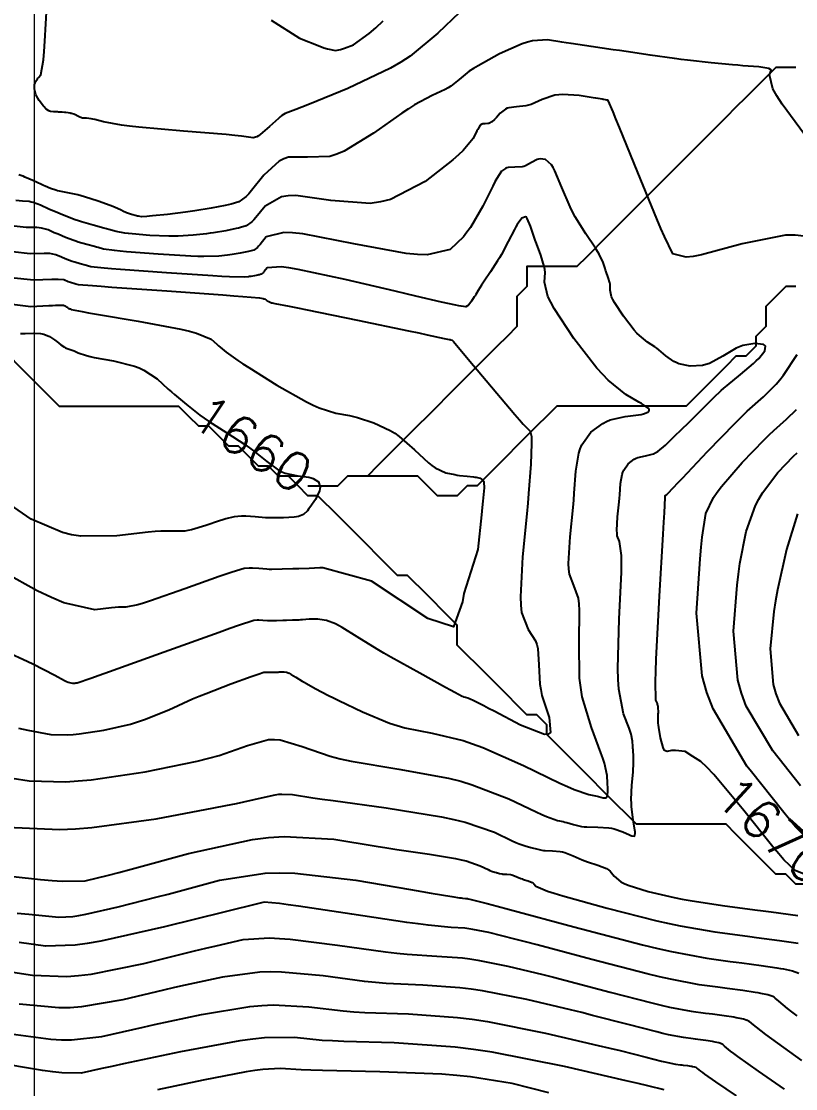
# Model space of a CAD drawing. Header units: metres. Extents: x 837117 to 838477, y 1189012 to 1191015.
# Drawn here: x 837875.2 to 837953, y 1190220.5 to 1190327.7 of the extents above; entities that cross this region are included whole.
import ezdxf

# ---------------------------------------------------------------- set-up
doc = ezdxf.new("R2010")
doc.units = ezdxf.units.M
doc.header["$LTSCALE"] = 0.3
doc.layers.add('COORD', color=7, linetype='Continuous', lineweight=20)
doc.layers.add('DRENAJE', color=5, linetype='Continuous', lineweight=25)
doc.layers.add('COTAS 10', color=1, linetype='Continuous')
doc.layers.add('COTAS INT', color=252, linetype='Continuous')
doc.styles.get("Standard").update_dxf_attribs({"font": 'simplex.shx'})

msp = doc.modelspace()

# ---------------------------------------------------------------- linework, layer by layer
at = {"layer": 'COORD'}
msp.add_line((837876.514, 1189013.872), (837876.514, 1191013.872), dxfattribs=at)
at = {"layer": 'COTAS 10'}
for points, elevation in [([(837953.772, 1190306.122), (837952.905, 1190306.224), (837951.936, 1190306.22), (837947.599, 1190305.331), (837943.489, 1190304.221), (837942.663, 1190304.077), (837941.973, 1190304.005), (837940.611, 1190304.334), (837939.782, 1190306.07), (837939.428, 1190306.885), (837939.021, 1190307.843), (837937.103, 1190312.511), (837935.268, 1190317.031), (837934.913, 1190317.896), (837934.624, 1190318.595), (837934.134, 1190319.724), (837934.057, 1190319.76), (837934.028, 1190319.769), (837933.996, 1190319.778), (837933.852, 1190319.805), (837933.703, 1190319.827), (837933.668, 1190319.833), (837933.635, 1190319.837), (837933.535, 1190319.852), (837933.128, 1190319.918), (837932.901, 1190319.955), (837932.624, 1190320.001), (837931.211, 1190320.233), (837929.588, 1190320.344), (837929.178, 1190320.314), (837928.786, 1190320.256), (837927.513, 1190319.826), (837926.411, 1190319.344), (837926.127, 1190319.255), (837925.852, 1190319.184), (837924.935, 1190319.086), (837924.162, 1190319.007), (837923.978, 1190318.948), (837923.807, 1190318.874), (837923.296, 1190318.47), (837922.908, 1190318.027), (837922.813, 1190317.927), (837922.724, 1190317.837), (837922.45, 1190317.592), (837922.204, 1190317.451), (837922.132, 1190317.426), (837922.059, 1190317.407), (837921.785, 1190317.386), (837921.536, 1190317.376), (837921.479, 1190317.362), (837921.427, 1190317.345), (837921.284, 1190317.243), (837921.108, 1190316.962), (837921.036, 1190316.83), (837920.954, 1190316.676), (837920.572, 1190315.924), (837919.561, 1190314.713), (837919.082, 1190314.268), (837918.516, 1190313.776), (837915.754, 1190311.606), (837912.276, 1190309.803), (837911.258, 1190309.542), (837910.217, 1190309.386), (837906.262, 1190309.684), (837902.751, 1190310.192), (837901.991, 1190310.168), (837901.322, 1190310.072), (837899.672, 1190309.132), (837898.742, 1190307.971), (837898.528, 1190307.736), (837898.332, 1190307.538), (837897.779, 1190307.138), (837897.201, 1190306.97), (837896.988, 1190306.919), (837896.753, 1190306.867), (837895.716, 1190306.662), (837894.494, 1190306.459), (837894.142, 1190306.407), (837893.785, 1190306.358), (837892.447, 1190306.196), (837890.942, 1190306.104), (837890.48, 1190306.099), (837889.998, 1190306.102), (837888.092, 1190306.188), (837886.336, 1190306.337), (837885.948, 1190306.38), (837885.603, 1190306.425), (837884.712, 1190306.594), (837883.987, 1190306.795), (837883.747, 1190306.86), (837883.489, 1190306.929), (837882.416, 1190307.212), (837881.247, 1190307.549), (837880.929, 1190307.652), (837880.614, 1190307.759), (837879.499, 1190308.182), (837878.465, 1190308.613), (837878.202, 1190308.726), (837877.949, 1190308.836), (837877.119, 1190309.209), (837876.377, 1190309.488), (837876.18, 1190309.538), (837875.986, 1190309.576), (837875.316, 1190309.618), (837874.642, 1190309.689)], 1670), ([(837875.109, 1190296.328), (837875.346, 1190296.339), (837875.579, 1190296.35), (837876.383, 1190296.386), (837877.107, 1190296.351), (837877.29, 1190296.316), (837877.464, 1190296.272), (837878.029, 1190296.022), (837878.516, 1190295.705), (837878.641, 1190295.618), (837878.763, 1190295.53), (837879.168, 1190295.217), (837879.523, 1190294.956), (837879.614, 1190294.902), (837879.701, 1190294.856), (837879.988, 1190294.753), (837880.29, 1190294.666), (837880.387, 1190294.629), (837880.49, 1190294.586), (837880.909, 1190294.385), (837881.732, 1190294.118), (837882.089, 1190294.033), (837882.502, 1190293.943), (837884.46, 1190293.579), (837886.544, 1190293.063), (837887.036, 1190292.878), (837887.492, 1190292.673), (837888.833, 1190291.779), (837889.381, 1190291.283), (837889.953, 1190290.765), (837890.269, 1190290.485), (837890.589, 1190290.205), (837891.765, 1190289.197), (837893.114, 1190288.152), (837893.542, 1190287.848), (837893.994, 1190287.538), (837895.823, 1190286.367), (837897.646, 1190285.186), (837898.093, 1190284.87), (837898.517, 1190284.559), (837899.841, 1190283.475), (837901.027, 1190282.616), (837901.363, 1190282.446), (837901.703, 1190282.307), (837902.957, 1190282.05), (837904.053, 1190281.918), (837904.292, 1190281.857), (837904.504, 1190281.786), (837905.038, 1190281.44), (837905.204, 1190280.92), (837905.185, 1190280.739), (837905.136, 1190280.54), (837904.724, 1190279.69), (837904.178, 1190278.875), (837904.045, 1190278.7), (837903.919, 1190278.546), (837903.533, 1190278.17), (837903.021, 1190277.974), (837902.817, 1190277.934), (837902.586, 1190277.899), (837901.525, 1190277.824), (837900.336, 1190277.819), (837900.023, 1190277.829), (837899.718, 1190277.843), (837898.678, 1190277.935), (837897.75, 1190278.011), (837897.516, 1190278.015), (837897.292, 1190278.012), (837896.565, 1190277.941), (837895.725, 1190277.735), (837895.428, 1190277.646), (837895.105, 1190277.544), (837893.707, 1190277.063), (837892.275, 1190276.63), (837891.928, 1190276.559), (837891.604, 1190276.508), (837890.618, 1190276.502), (837889.208, 1190276.51), (837888.617, 1190276.469), (837887.94, 1190276.409), (837884.77, 1190276.035), (837881.181, 1190275.988), (837880.238, 1190276.134), (837879.319, 1190276.35), (837876.183, 1190277.701), (837873.242, 1190279.746)], 1660), ([(837953.807, 1190242.059), (837952.899, 1190242.429), (837951.775, 1190243.512), (837951.261, 1190244.103), (837950.658, 1190244.82), (837947.75, 1190248.461), (837944.727, 1190252.082), (837944.052, 1190252.787), (837943.448, 1190253.362), (837942.627, 1190253.878), (837941.853, 1190254.364), (837940.885, 1190254.461), (837940.677, 1190254.467), (837940.494, 1190254.463), (837940.049, 1190254.373), (837939.779, 1190254.49), (837939.708, 1190254.618), (837939.637, 1190254.786), (837939.393, 1190255.739), (837939.21, 1190256.792), (837939.178, 1190257.024), (837939.154, 1190257.231), (837939.136, 1190257.763), (837939.163, 1190258.092), (837939.167, 1190258.172), (837939.171, 1190258.246), (837939.171, 1190258.471), (837939.164, 1190258.647), (837939.162, 1190258.691), (837939.16, 1190258.732), (837939.153, 1190258.863), (837939.115, 1190259.039), (837939.093, 1190259.108), (837939.067, 1190259.186), (837938.929, 1190259.543), (837938.882, 1190261.394), (837938.912, 1190262.414), (837938.961, 1190263.654), (837939.294, 1190269.965), (837939.657, 1190276.196), (837939.726, 1190277.386), (837939.781, 1190278.343), (837939.862, 1190279.868), (837939.856, 1190279.884), (837939.855, 1190279.892), (837939.855, 1190279.9), (837939.857, 1190279.94), (837939.861, 1190279.983), (837939.863, 1190280.005), (837939.865, 1190280.037), (837939.87, 1190280.064), (837939.874, 1190280.076), (837939.888, 1190280.095), (837939.905, 1190280.108), (837939.911, 1190280.111), (837939.916, 1190280.113), (837939.939, 1190280.118), (837939.962, 1190280.125), (837939.968, 1190280.128), (837939.975, 1190280.131), (837939.997, 1190280.149), (837940.022, 1190280.173), (837940.029, 1190280.181), (837940.038, 1190280.189), (837940.071, 1190280.222), (837940.713, 1190280.897), (837941.105, 1190281.31), (837941.591, 1190281.822), (837944.116, 1190284.485), (837946.881, 1190287.338), (837947.517, 1190287.968), (837948.097, 1190288.53), (837949.722, 1190289.981), (837951.007, 1190291.242), (837951.372, 1190291.683), (837951.741, 1190292.164), (837953.108, 1190294.232)], 1670), ([(837873.779, 1190246.792), (837879.036, 1190246.555), (837880.627, 1190246.617), (837882.278, 1190246.735), (837888.731, 1190247.623), (837894.516, 1190248.707), (837895.745, 1190248.95), (837896.814, 1190249.167), (837899.328, 1190249.739), (837900.693, 1190250.035), (837901.037, 1190250.077), (837901.366, 1190250.101), (837902.431, 1190250.046), (837904.462, 1190249.739), (837905.4, 1190249.605), (837906.501, 1190249.45), (837911.834, 1190248.712), (837917.393, 1190247.804), (837918.636, 1190247.541), (837919.751, 1190247.273), (837922.711, 1190246.264), (837924.489, 1190245.414), (837924.859, 1190245.247), (837925.177, 1190245.109), (837925.882, 1190244.857), (837926.264, 1190244.779), (837926.376, 1190244.751), (837926.492, 1190244.721), (837926.937, 1190244.589), (837927.464, 1190244.471), (837927.631, 1190244.45), (837927.808, 1190244.433), (837928.525, 1190244.411), (837929.321, 1190244.337), (837929.547, 1190244.287), (837929.775, 1190244.225), (837930.623, 1190243.89), (837931.524, 1190243.495), (837931.787, 1190243.393), (837932.056, 1190243.295), (837933.075, 1190242.968), (837933.973, 1190242.614), (837934.165, 1190242.498), (837934.332, 1190242.375), (837934.735, 1190241.867), (837935.404, 1190241.291), (837935.74, 1190241.125), (837936.141, 1190240.957), (837938.135, 1190240.324), (837940.755, 1190239.714), (837941.551, 1190239.559), (837942.378, 1190239.41), (837945.62, 1190238.923), (837948.875, 1190238.497), (837949.71, 1190238.386), (837950.516, 1190238.278), (837953.19, 1190237.915)], 1670), ([(837951.828, 1190220.49), (837949.223, 1190222.281), (837947.168, 1190223.754), (837946.763, 1190224.051), (837946.428, 1190224.3), (837945.81, 1190224.8), (837945.63, 1190224.965), (837945.571, 1190225.002), (837945.509, 1190225.036), (837945.251, 1190225.13), (837944.877, 1190225.208), (837944.742, 1190225.231), (837944.593, 1190225.256), (837943.94, 1190225.352), (837943.142, 1190225.46), (837942.901, 1190225.492), (837942.651, 1190225.526), (837941.679, 1190225.653), (837940.203, 1190225.935), (837939.636, 1190226.065), (837939.001, 1190226.219), (837936.134, 1190226.961), (837932.555, 1190227.888), (837931.472, 1190228.158), (837930.347, 1190228.433), (837925.951, 1190229.473), (837921.513, 1190230.351), (837920.363, 1190230.523), (837919.246, 1190230.665), (837915.5, 1190230.924), (837911.822, 1190231.101), (837910.749, 1190231.193), (837909.653, 1190231.302), (837905.5, 1190231.848), (837901.328, 1190232.235), (837900.221, 1190232.243), (837899.134, 1190232.21), (837895.383, 1190231.732), (837891.65, 1190230.918), (837890.575, 1190230.673), (837889.481, 1190230.419), (837885.383, 1190229.429), (837881.22, 1190228.727), (837880.087, 1190228.655), (837878.961, 1190228.636), (837874.963, 1190229.009)], 1680)]:
    msp.add_lwpolyline(points, dxfattribs=dict(at, elevation=elevation))
at = {"layer": 'COTAS INT'}
for points, elevation in [([(837919.202, 1190328.563), (837917.035, 1190326.479), (837914.235, 1190324.171), (837913.29, 1190323.563), (837912.273, 1190322.969), (837907.987, 1190320.936), (837904.125, 1190319.369), (837903.374, 1190319.068), (837902.762, 1190318.825), (837901.702, 1190318.428), (837901.361, 1190318.214), (837901.201, 1190318.087), (837901.014, 1190317.929), (837900.105, 1190317.112), (837899.192, 1190316.322), (837899.003, 1190316.182), (837898.841, 1190316.076), (837898.484, 1190315.973), (837897.301, 1190316.152), (837896.618, 1190316.222), (837895.78, 1190316.302), (837891.47, 1190316.666), (837887.004, 1190317.064), (837886.067, 1190317.166), (837885.261, 1190317.263), (837883.436, 1190317.583), (837882.581, 1190317.818), (837882.386, 1190317.861), (837882.211, 1190317.895), (837881.73, 1190317.941), (837881.401, 1190317.953), (837881.321, 1190317.966), (837881.246, 1190317.983), (837881.015, 1190318.081), (837880.809, 1190318.198), (837880.749, 1190318.227), (837880.689, 1190318.255), (837880.462, 1190318.344), (837880.231, 1190318.416), (837880.168, 1190318.433), (837880.105, 1190318.448), (837879.88, 1190318.495), (837879.652, 1190318.527), (837879.588, 1190318.535), (837879.522, 1190318.541), (837879.28, 1190318.558), (837879.006, 1190318.57), (837878.92, 1190318.573), (837878.831, 1190318.576), (837878.472, 1190318.589), (837878.119, 1190318.638), (837878.033, 1190318.665), (837877.952, 1190318.697), (837877.7, 1190318.86), (837877.459, 1190319.115), (837877.384, 1190319.206), (837877.306, 1190319.305), (837876.996, 1190319.735), (837876.721, 1190320.206), (837876.664, 1190320.331), (837876.616, 1190320.454), (837876.514, 1190320.876), (837876.507, 1190321.245), (837876.518, 1190321.333), (837876.535, 1190321.416), (837876.646, 1190321.665), (837876.814, 1190321.893), (837876.866, 1190321.961), (837876.922, 1190322.033), (837877.148, 1190322.311), (837877.406, 1190323.812), (837877.483, 1190324.654), (837877.561, 1190325.682), (837877.865, 1190330.932)], 1674), ([(837900.271, 1190327.779), (837903.117, 1190325.982), (837905.157, 1190325.17), (837905.581, 1190325.019), (837905.943, 1190324.901), (837906.74, 1190324.741), (837907.258, 1190324.862), (837907.444, 1190324.921), (837907.648, 1190324.991), (837908.54, 1190325.333), (837910.134, 1190326.47), (837910.781, 1190327.04), (837911.517, 1190327.722)], 1676), ([(837954.671, 1190315.167), (837951.616, 1190319.35), (837951.08, 1190320.194), (837950.678, 1190320.901), (837950.348, 1190322.316), (837950.513, 1190322.757), (837950.424, 1190322.849), (837950.276, 1190322.928), (837949.254, 1190323.105), (837947.667, 1190323.225), (837947.162, 1190323.267), (837946.63, 1190323.314), (837944.472, 1190323.517), (837942.107, 1190323.773), (837941.444, 1190323.854), (837940.777, 1190323.938), (837938.337, 1190324.279), (837935.929, 1190324.637), (837935.282, 1190324.733), (837934.644, 1190324.827), (837932.41, 1190325.156), (837930.415, 1190325.452), (837929.927, 1190325.527), (837929.467, 1190325.597), (837928.04, 1190325.825), (837926.544, 1190325.732), (837926.041, 1190325.601), (837925.5, 1190325.424), (837923.225, 1190324.406), (837921.064, 1190323.214), (837920.594, 1190322.927), (837920.181, 1190322.66), (837919.153, 1190321.851), (837918.336, 1190321.185), (837918.056, 1190321.007), (837917.752, 1190320.832), (837916.46, 1190320.224), (837914.676, 1190319.285), (837914.062, 1190318.903), (837913.396, 1190318.466), (837910.557, 1190316.445), (837907.607, 1190314.633), (837906.871, 1190314.328), (837906.17, 1190314.109), (837903.929, 1190314.029), (837902.035, 1190314.044), (837901.552, 1190313.884), (837901.088, 1190313.654), (837899.561, 1190312.233), (837898.315, 1190310.678), (837898.028, 1190310.363), (837897.765, 1190310.098), (837897.025, 1190309.561), (837896.25, 1190309.336), (837895.965, 1190309.268), (837895.651, 1190309.198), (837894.261, 1190308.924), (837892.624, 1190308.652), (837892.153, 1190308.583), (837891.675, 1190308.517), (837889.882, 1190308.3), (837888.358, 1190308.142), (837888.048, 1190308.114), (837887.787, 1190308.091), (837887.251, 1190308.065), (837886.966, 1190308.108), (837886.863, 1190308.131), (837886.751, 1190308.157), (837886.258, 1190308.289), (837885.747, 1190308.456), (837885.624, 1190308.504), (837885.507, 1190308.553), (837885.151, 1190308.74), (837884.619, 1190308.993), (837884.392, 1190309.085), (837884.13, 1190309.186), (837882.897, 1190309.627), (837881.541, 1190310.062), (837881.203, 1190310.158), (837880.881, 1190310.244), (837879.849, 1190310.469), (837879.02, 1190310.63), (837878.826, 1190310.676), (837878.646, 1190310.722), (837878.124, 1190310.892), (837877.593, 1190311.12), (837877.408, 1190311.202), (837877.207, 1190311.293), (837876.344, 1190311.688), (837875.538, 1190312.049), (837875.374, 1190312.117), (837875.234, 1190312.172), (837874.942, 1190312.254)], 1672), ([(837872.515, 1190251.98), (837875.969, 1190251.443), (837879.678, 1190251.344), (837880.899, 1190251.42), (837882.206, 1190251.539), (837887.628, 1190252.341), (837892.84, 1190253.411), (837894.013, 1190253.7), (837895.069, 1190253.985), (837897.91, 1190254.988), (837900.014, 1190255.57), (837900.605, 1190255.59), (837901.201, 1190255.549), (837903.386, 1190254.892), (837906.221, 1190253.898), (837907.227, 1190253.645), (837908.329, 1190253.401), (837913.104, 1190252.599), (837918.085, 1190251.691), (837919.316, 1190251.381), (837920.483, 1190251.044), (837924.161, 1190249.614), (837926.889, 1190248.31), (837927.458, 1190248.053), (837927.945, 1190247.841), (837929.028, 1190247.454), (837929.613, 1190247.334), (837929.786, 1190247.292), (837929.964, 1190247.245), (837930.647, 1190247.043), (837931.455, 1190246.863), (837931.712, 1190246.829), (837931.983, 1190246.803), (837933.084, 1190246.771), (837934.199, 1190246.708), (837934.479, 1190246.664), (837934.746, 1190246.608), (837935.61, 1190246.306), (837936.266, 1190246.008), (837936.403, 1190245.954), (837936.521, 1190245.912), (837936.783, 1190245.865), (837936.845, 1190246.137), (837936.835, 1190246.297), (837936.815, 1190246.494), (837936.646, 1190247.509), (837936.479, 1190248.805), (837936.459, 1190249.179), (837936.451, 1190249.558), (837936.518, 1190250.983), (837936.626, 1190252.312), (837936.644, 1190252.632), (837936.657, 1190252.931), (837936.66, 1190253.837), (837936.629, 1190254.547), (837936.621, 1190254.723), (837936.613, 1190254.89), (837936.587, 1190255.419), (837936.434, 1190256.125), (837936.346, 1190256.404), (837936.238, 1190256.719), (837935.685, 1190258.158), (837935.203, 1190260.635), (837935.14, 1190261.604), (837935.108, 1190262.697), (837935.247, 1190267.665), (837935.457, 1190272.369), (837935.469, 1190273.295), (837935.462, 1190274.058), (837935.271, 1190275.451), (837935.048, 1190276.031), (837935.02, 1190276.281), (837935.007, 1190276.57), (837935.083, 1190277.935), (837935.231, 1190279.431), (837935.264, 1190279.803), (837935.294, 1190280.156), (837935.37, 1190281.278), (837935.52, 1190282.19), (837935.596, 1190282.412), (837935.687, 1190282.619), (837936.139, 1190283.256), (837936.742, 1190283.714), (837936.928, 1190283.808), (837937.121, 1190283.888), (837937.89, 1190284.063), (837938.697, 1190284.275), (837938.915, 1190284.379), (837939.131, 1190284.504), (837939.893, 1190285.118), (837940.738, 1190285.954), (837941.007, 1190286.217), (837941.29, 1190286.495), (837942.438, 1190287.617), (837943.549, 1190288.707), (837944.047, 1190289.205), (837944.737, 1190289.913), (837945.484, 1190290.623), (837945.759, 1190290.864), (837946.064, 1190291.124), (837947.412, 1190292.224), (837948.725, 1190293.332), (837949.007, 1190293.597), (837949.255, 1190293.844), (837949.857, 1190294.586), (837949.931, 1190295.082), (837949.846, 1190295.174), (837949.715, 1190295.246), (837948.861, 1190295.342), (837947.665, 1190295.129), (837947.32, 1190295.006), (837946.968, 1190294.855), (837945.644, 1190294.079), (837944.308, 1190293.339), (837943.948, 1190293.211), (837943.593, 1190293.117), (837942.349, 1190293.055), (837941.236, 1190293.309), (837940.964, 1190293.413), (837940.708, 1190293.533), (837939.915, 1190294.09), (837939.215, 1190294.699), (837939.019, 1190294.852), (837938.821, 1190294.997), (837938.094, 1190295.466), (837937.277, 1190296.124), (837937.022, 1190296.389), (837936.754, 1190296.69), (837935.681, 1190298.076), (837934.768, 1190299.462), (837934.602, 1190299.764), (837934.472, 1190300.03), (837934.315, 1190300.693), (837934.341, 1190301.149), (837934.327, 1190301.283), (837934.303, 1190301.422), (837934.142, 1190301.954), (837933.927, 1190302.524), (837933.869, 1190302.686), (837933.813, 1190302.851), (837933.617, 1190303.464), (837933.237, 1190304.287), (837933.065, 1190304.585), (837932.864, 1190304.913), (837931.895, 1190306.351), (837930.82, 1190308.06), (837930.552, 1190308.559), (837930.297, 1190309.07), (837929.482, 1190311.009), (837928.786, 1190312.664), (837928.606, 1190312.996), (837928.432, 1190313.272), (837927.848, 1190313.814), (837927.299, 1190313.878), (837927.146, 1190313.854), (837926.993, 1190313.812), (837926.437, 1190313.507), (837925.841, 1190313.176), (837925.662, 1190313.118), (837925.477, 1190313.073), (837924.76, 1190313.03), (837924.095, 1190313.001), (837923.943, 1190312.966), (837923.805, 1190312.919), (837923.423, 1190312.649), (837922.955, 1190311.898), (837922.763, 1190311.548), (837922.544, 1190311.136), (837921.526, 1190309.131), (837920.298, 1190306.996), (837919.946, 1190306.501), (837919.59, 1190306.048), (837918.259, 1190304.759), (837915.948, 1190304.229), (837914.973, 1190304.255), (837913.852, 1190304.355), (837908.594, 1190305.339), (837903.468, 1190306.34), (837902.43, 1190306.451), (837901.557, 1190306.49), (837899.784, 1190306.031), (837899.169, 1190305.264), (837899.028, 1190305.109), (837898.898, 1190304.979), (837898.533, 1190304.714), (837898.151, 1190304.603), (837898.011, 1190304.57), (837897.856, 1190304.535), (837897.171, 1190304.4), (837896.364, 1190304.266), (837896.131, 1190304.232), (837895.895, 1190304.199), (837895.012, 1190304.092), (837893.527, 1190304.066), (837892.912, 1190304.084), (837892.209, 1190304.113), (837888.933, 1190304.311), (837885.748, 1190304.553), (837885.102, 1190304.61), (837884.558, 1190304.663), (837883.443, 1190304.819), (837882.914, 1190304.966), (837882.738, 1190305.014), (837882.55, 1190305.064), (837881.765, 1190305.271), (837880.911, 1190305.517), (837880.679, 1190305.592), (837880.449, 1190305.671), (837879.634, 1190305.98), (837878.878, 1190306.295), (837878.686, 1190306.377), (837878.501, 1190306.458), (837877.895, 1190306.73), (837877.217, 1190306.927), (837876.987, 1190306.959), (837876.738, 1190306.981), (837875.69, 1190306.982), (837874.476, 1190307.11)], 1668), ([(837874.907, 1190256.723), (837875.852, 1190256.518), (837878.16, 1190256.093), (837879.853, 1190256.049), (837880.411, 1190256.083), (837881.007, 1190256.137), (837883.483, 1190256.504), (837886.14, 1190257.124), (837886.852, 1190257.338), (837887.552, 1190257.572), (837889.994, 1190258.57), (837892.394, 1190259.649), (837893.068, 1190259.933), (837893.747, 1190260.21), (837896.233, 1190261.16), (837898.271, 1190261.894), (837898.667, 1190262.035), (837898.991, 1190262.15), (837899.552, 1190262.34), (837899.647, 1190262.349), (837899.676, 1190262.35), (837899.707, 1190262.349), (837899.828, 1190262.339), (837899.972, 1190262.328), (837900.017, 1190262.326), (837900.064, 1190262.325), (837900.253, 1190262.326), (837900.455, 1190262.333), (837900.509, 1190262.334), (837900.564, 1190262.336), (837900.756, 1190262.342), (837900.95, 1190262.351), (837901.006, 1190262.354), (837901.063, 1190262.357), (837901.273, 1190262.373), (837901.488, 1190262.378), (837901.547, 1190262.375), (837901.605, 1190262.37), (837901.816, 1190262.337), (837902.09, 1190262.232), (837902.188, 1190262.182), (837902.296, 1190262.122), (837902.77, 1190261.831), (837903.395, 1190261.443), (837903.6, 1190261.322), (837903.818, 1190261.196), (837904.718, 1190260.692), (837906.045, 1190260.002), (837906.532, 1190259.759), (837907.071, 1190259.493), (837909.45, 1190258.343), (837912.178, 1190257.225), (837912.937, 1190256.978), (837913.698, 1190256.76), (837916.46, 1190256.201), (837919.55, 1190255.473), (837920.518, 1190255.149), (837921.534, 1190254.771), (837925.61, 1190252.963), (837929.29, 1190251.205), (837930.056, 1190250.859), (837930.713, 1190250.574), (837932.174, 1190250.051), (837932.851, 1190249.926), (837933.015, 1190249.891), (837933.167, 1190249.856), (837933.63, 1190249.73), (837933.942, 1190249.733), (837934, 1190249.779), (837934.045, 1190249.844), (837934.105, 1190250.246), (837934.079, 1190250.834), (837934.07, 1190251.017), (837934.06, 1190251.209), (837934.021, 1190251.975), (837933.752, 1190253.212), (837933.598, 1190253.7), (837933.409, 1190254.252), (837932.44, 1190256.774), (837931.524, 1190259.877), (837931.368, 1190260.795), (837931.255, 1190261.74), (837931.2, 1190265.365), (837931.256, 1190268.543), (837931.212, 1190269.205), (837931.143, 1190269.772), (837930.68, 1190271.034), (837930.24, 1190272.178), (837930.185, 1190272.67), (837930.16, 1190273.239), (837930.309, 1190275.93), (837930.601, 1190278.879), (837930.666, 1190279.612), (837930.724, 1190280.308), (837930.874, 1190282.519), (837931.17, 1190284.317), (837931.32, 1190284.753), (837931.499, 1190285.163), (837932.391, 1190286.418), (837933.579, 1190287.319), (837933.945, 1190287.505), (837934.327, 1190287.663), (837935.841, 1190288.007), (837937.176, 1190288.172), (837937.446, 1190288.218), (837937.672, 1190288.264), (837938.126, 1190288.434), (837938.231, 1190288.602), (837938.237, 1190288.648), (837938.232, 1190288.693), (837938.13, 1190288.855), (837937.684, 1190289.162), (837937.463, 1190289.299), (837937.199, 1190289.459), (837935.891, 1190290.225), (837934.129, 1190291.644), (837933.578, 1190292.215), (837933, 1190292.863), (837930.687, 1190295.851), (837928.72, 1190298.841), (837928.361, 1190299.491), (837928.082, 1190300.065), (837927.743, 1190301.495), (837927.798, 1190302.477), (837927.768, 1190302.767), (837927.717, 1190303.066), (837927.37, 1190304.212), (837926.922, 1190305.388), (837926.808, 1190305.704), (837926.699, 1190306.018), (837926.344, 1190307.117), (837926.007, 1190307.894), (837925.911, 1190308.003), (837925.812, 1190308.066), (837925.443, 1190307.912), (837925.005, 1190307.281), (837924.863, 1190307.042), (837924.712, 1190306.776), (837924.092, 1190305.588), (837923.404, 1190304.284), (837923.21, 1190303.946), (837923.014, 1190303.618), (837922.296, 1190302.516), (837921.667, 1190301.599), (837921.527, 1190301.388), (837921.402, 1190301.196), (837921.076, 1190300.659), (837920.834, 1190300.24), (837920.762, 1190300.123), (837920.687, 1190300.006), (837920.401, 1190299.579), (837920.13, 1190299.23), (837920.066, 1190299.162), (837920.006, 1190299.107), (837919.826, 1190299.01), (837919.359, 1190299.074), (837919.118, 1190299.121), (837918.828, 1190299.18), (837917.377, 1190299.495), (837914.821, 1190300.082), (837913.835, 1190300.312), (837912.728, 1190300.572), (837907.723, 1190301.753), (837902.998, 1190302.769), (837902.067, 1190302.924), (837901.3, 1190303.024), (837899.895, 1190302.93), (837899.596, 1190302.558), (837899.528, 1190302.482), (837899.465, 1190302.419), (837899.287, 1190302.29), (837899.102, 1190302.236), (837899.034, 1190302.22), (837898.958, 1190302.203), (837898.625, 1190302.138), (837898.233, 1190302.073), (837898.12, 1190302.056), (837898.006, 1190302.04), (837897.576, 1190301.988), (837896.112, 1190302.027), (837895.344, 1190302.069), (837894.42, 1190302.124), (837889.774, 1190302.434), (837885.16, 1190302.769), (837884.255, 1190302.84), (837883.512, 1190302.901), (837882.175, 1190303.044), (837881.841, 1190303.137), (837881.73, 1190303.167), (837881.611, 1190303.199), (837881.115, 1190303.329), (837880.576, 1190303.485), (837880.429, 1190303.533), (837880.284, 1190303.582), (837879.769, 1190303.777), (837879.292, 1190303.976), (837879.17, 1190304.028), (837879.053, 1190304.079), (837878.67, 1190304.251), (837878.056, 1190304.366), (837877.793, 1190304.38), (837877.49, 1190304.386), (837876.064, 1190304.347), (837874.309, 1190304.532)], 1666), ([(837874.142, 1190301.953), (837876.438, 1190301.711), (837878.243, 1190301.791), (837878.6, 1190301.801), (837878.895, 1190301.804), (837879.446, 1190301.772), (837879.605, 1190301.701), (837879.654, 1190301.679), (837879.705, 1190301.658), (837879.904, 1190301.575), (837880.118, 1190301.493), (837880.24, 1190301.453), (837880.465, 1190301.388), (837880.672, 1190301.334), (837880.721, 1190301.32), (837880.767, 1190301.308), (837880.907, 1190301.269), (837882.344, 1190301.148), (837883.209, 1190301.083), (837884.276, 1190301.006), (837889.814, 1190300.613), (837895.413, 1190300.213), (837896.519, 1190300.13), (837897.431, 1190300.06), (837899.117, 1190299.907), (837899.467, 1190299.844), (837899.536, 1190299.829), (837899.594, 1190299.816), (837899.701, 1190299.78), (837899.731, 1190299.753), (837899.74, 1190299.745), (837899.748, 1190299.738), (837899.78, 1190299.711), (837899.84, 1190299.668), (837899.866, 1190299.651), (837899.897, 1190299.631), (837900.045, 1190299.539), (837900.244, 1190299.446), (837900.308, 1190299.425), (837900.375, 1190299.406), (837900.647, 1190299.357), (837902.101, 1190299.076), (837902.914, 1190298.912), (837903.904, 1190298.71), (837908.959, 1190297.667), (837914.075, 1190296.604), (837915.103, 1190296.39), (837915.963, 1190296.21), (837917.665, 1190295.849), (837918.152, 1190295.741), (837918.246, 1190295.72), (837918.322, 1190295.703), (837918.447, 1190295.678), (837918.475, 1190295.655), (837918.489, 1190295.641), (837918.506, 1190295.623), (837918.591, 1190295.528), (837919.238, 1190294.759), (837919.61, 1190294.317), (837920.065, 1190293.774), (837922.404, 1190290.985), (837924.755, 1190288.209), (837925.219, 1190287.675), (837925.601, 1190287.243), (837926.303, 1190286.531), (837926.415, 1190285.995), (837926.425, 1190285.675), (837926.425, 1190285.28), (837926.351, 1190283.234), (837926.144, 1190280.266), (837926.062, 1190279.29), (837925.967, 1190278.247), (837925.535, 1190273.924), (837925.312, 1190269.909), (837925.351, 1190269.06), (837925.432, 1190268.325), (837926.089, 1190266.618), (837926.824, 1190265.487), (837926.955, 1190265.114), (837927.055, 1190264.716), (837927.153, 1190263.066), (837927.251, 1190261.152), (837927.351, 1190260.587), (837927.482, 1190260.009), (837928.217, 1190257.796), (837928.347, 1190256.269), (837928.096, 1190256.123), (837927.722, 1190256.097), (837925.336, 1190257.004), (837922.67, 1190258.409), (837922.119, 1190258.698), (837921.649, 1190258.944), (837920.628, 1190259.469), (837920.204, 1190259.667), (837920.111, 1190259.706), (837920.028, 1190259.739), (837919.815, 1190259.802), (837919.671, 1190259.831), (837919.632, 1190259.842), (837919.592, 1190259.855), (837919.45, 1190259.914), (837918.713, 1190260.31), (837918.298, 1190260.536), (837917.791, 1190260.812), (837915.203, 1190262.228), (837912.302, 1190263.853), (837911.6, 1190264.261), (837910.941, 1190264.65), (837908.924, 1190265.901), (837907.399, 1190266.839), (837907.05, 1190267.031), (837906.733, 1190267.193), (837905.851, 1190267.531), (837905.173, 1190267.638), (837904.983, 1190267.653), (837904.793, 1190267.662), (837904.102, 1190267.646), (837903.424, 1190267.596), (837903.242, 1190267.585), (837903.062, 1190267.575), (837902.435, 1190267.547), (837901.816, 1190267.527), (837901.641, 1190267.522), (837901.465, 1190267.516), (837900.817, 1190267.496), (837900.206, 1190267.491), (837900.054, 1190267.495), (837899.909, 1190267.5), (837899.444, 1190267.538), (837899.054, 1190267.57), (837898.956, 1190267.572), (837898.862, 1190267.57), (837898.556, 1190267.541), (837897.004, 1190267.02), (837896.123, 1190266.71), (837895.047, 1190266.327), (837889.534, 1190264.344), (837884.063, 1190262.372), (837883.013, 1190261.996), (837882.166, 1190261.695), (837880.786, 1190261.222), (837880.682, 1190261.223), (837880.638, 1190261.22), (837880.588, 1190261.215), (837880.353, 1190261.188), (837879.911, 1190261.291), (837879.73, 1190261.369), (837879.523, 1190261.468), (837878.565, 1190262.005), (837876.348, 1190263.136), (837875.348, 1190263.61), (837874.179, 1190264.154)], 1664), ([(837873.732, 1190299.361), (837876.153, 1190299.04), (837877.966, 1190299.135), (837878.327, 1190299.154), (837878.626, 1190299.17), (837879.198, 1190299.199), (837879.358, 1190299.191), (837879.399, 1190299.183), (837879.438, 1190299.173), (837879.563, 1190299.118), (837879.671, 1190299.047), (837879.699, 1190299.028), (837879.726, 1190299.009), (837879.815, 1190298.939), (837879.894, 1190298.881), (837879.914, 1190298.869), (837879.934, 1190298.859), (837879.997, 1190298.836), (837880.064, 1190298.817), (837880.086, 1190298.809), (837880.109, 1190298.799), (837880.202, 1190298.755), (837881.296, 1190298.541), (837881.951, 1190298.424), (837882.757, 1190298.283), (837886.938, 1190297.566), (837891.21, 1190296.758), (837892.074, 1190296.559), (837892.799, 1190296.371), (837894.267, 1190295.779), (837894.842, 1190295.259), (837895.004, 1190295.115), (837895.168, 1190294.971), (837895.772, 1190294.454), (837896.926, 1190293.635), (837897.437, 1190293.302), (837898.03, 1190292.922), (837900.864, 1190291.163), (837903.826, 1190289.476), (837904.5, 1190289.141), (837905.111, 1190288.863), (837906.791, 1190288.337), (837908.143, 1190288.099), (837908.547, 1190288.002), (837908.964, 1190287.893), (837910.58, 1190287.387), (837912.243, 1190286.607), (837912.691, 1190286.324), (837913.133, 1190286.013), (837914.68, 1190284.646), (837916.083, 1190283.35), (837916.433, 1190283.083), (837916.766, 1190282.855), (837917.831, 1190282.365), (837918.74, 1190282.169), (837918.974, 1190282.128), (837919.202, 1190282.091), (837919.96, 1190282.003), (837920.595, 1190281.942), (837920.745, 1190281.922), (837920.883, 1190281.901), (837921.288, 1190281.815), (837921.546, 1190281.609), (837921.592, 1190281.513), (837921.628, 1190281.399), (837921.664, 1190280.847), (837921.549, 1190279.493), (837921.488, 1190278.875), (837921.416, 1190278.15), (837921.051, 1190274.651), (837919.628, 1190270.225), (837919.515, 1190269.408), (837918.596, 1190266.885), (837916.005, 1190267.727), (837910.373, 1190271.47), (837905.477, 1190272.816), (837905.174, 1190272.799), (837904.115, 1190272.753), (837903.069, 1190272.718), (837902.773, 1190272.709), (837902.476, 1190272.699), (837901.38, 1190272.666), (837900.348, 1190272.657), (837900.091, 1190272.663), (837899.846, 1190272.673), (837899.061, 1190272.737), (837898.402, 1190272.791), (837898.236, 1190272.794), (837898.077, 1190272.791), (837897.561, 1190272.741), (837896.364, 1190272.377), (837895.776, 1190272.178), (837895.076, 1190271.935), (837891.621, 1190270.703), (837888.169, 1190269.501), (837887.471, 1190269.277), (837886.885, 1190269.102), (837885.702, 1190268.862), (837884.945, 1190268.867), (837884.628, 1190268.844), (837884.264, 1190268.812), (837882.562, 1190268.612), (837879.456, 1190269.296), (837878.207, 1190269.822), (837876.79, 1190270.494), (837870.266, 1190274.135)], 1662), ([(837954.167, 1190245.566), (837952.957, 1190246.824), (837952.354, 1190247.541), (837951.634, 1190248.419), (837948.521, 1190252.347), (837948.066, 1190252.92), (837944.66, 1190258.645), (837944.041, 1190260.295), (837943.564, 1190261.971), (837943.013, 1190268.259), (837943.378, 1190273.727), (837943.479, 1190274.888), (837943.579, 1190275.895), (837943.936, 1190278.259), (837944.712, 1190279.873), (837945.075, 1190280.408), (837945.504, 1190280.982), (837947.587, 1190283.374), (837949.793, 1190285.651), (837950.298, 1190286.152), (837950.757, 1190286.597), (837952.032, 1190287.738), (837953.028, 1190288.716)], 1672), ([(837953.453, 1190250.936), (837950.661, 1190254.459), (837947.994, 1190258.94), (837947.51, 1190260.231), (837947.137, 1190261.543), (837946.706, 1190266.463), (837947.079, 1190271.076), (837947.212, 1190272.195), (837947.358, 1190273.245), (837947.994, 1190276.463), (837948.922, 1190279.058), (837949.252, 1190279.715), (837949.614, 1190280.345), (837951.185, 1190282.396), (837952.751, 1190284.013), (837953.11, 1190284.369)], 1674), ([(837953.131, 1190278.244), (837952.052, 1190274.668), (837951.137, 1190270.594), (837950.945, 1190269.502), (837950.779, 1190268.425), (837950.399, 1190264.668), (837950.71, 1190261.114), (837950.98, 1190260.166), (837951.329, 1190259.234), (837953.255, 1190255.998)], 1676), ([(837871.588, 1190242.142), (837877.132, 1190241.535), (837878.298, 1190241.439), (837879.304, 1190241.374), (837881.604, 1190241.4), (837883.96, 1190241.961), (837885.001, 1190242.233), (837886.212, 1190242.556), (837891.988, 1190244.145), (837898.41, 1190245.534), (837900.027, 1190245.73), (837901.575, 1190245.846), (837906.585, 1190245.585), (837910.831, 1190244.868), (837911.897, 1190244.696), (837912.916, 1190244.536), (837916.201, 1190244.053), (837918.787, 1190243.631), (837919.366, 1190243.508), (837919.884, 1190243.384), (837921.261, 1190242.914), (837922.088, 1190242.519), (837922.261, 1190242.441), (837922.408, 1190242.377), (837922.737, 1190242.26), (837922.914, 1190242.223), (837922.967, 1190242.21), (837923.021, 1190242.196), (837923.227, 1190242.135), (837923.472, 1190242.08), (837923.55, 1190242.07), (837923.633, 1190242.062), (837923.966, 1190242.052), (837924.336, 1190242.018), (837924.442, 1190241.995), (837924.548, 1190241.965), (837924.942, 1190241.81), (837925.362, 1190241.626), (837925.484, 1190241.579), (837925.609, 1190241.533), (837926.083, 1190241.381), (837926.501, 1190241.216), (837926.59, 1190241.162), (837926.668, 1190241.105), (837926.855, 1190240.869), (837928.023, 1190240.37), (837928.72, 1190240.148), (837929.578, 1190239.889), (837934.026, 1190238.649), (837939.031, 1190237.384), (837940.241, 1190237.109), (837941.374, 1190236.868), (837944.832, 1190236.269), (837947.63, 1190235.902), (837948.348, 1190235.807), (837949.041, 1190235.714), (837951.34, 1190235.402), (837953.219, 1190235.125)], 1672), ([(837874.771, 1190238.14), (837875.949, 1190238.045), (837876.94, 1190237.96), (837878.966, 1190237.744), (837880.372, 1190237.812), (837880.972, 1190237.908), (837881.663, 1190238.037), (837884.921, 1190238.778), (837888.825, 1190239.772), (837889.924, 1190240.061), (837891.03, 1190240.355), (837895.091, 1190241.466), (837899.691, 1190242.164), (837901.137, 1190242.199), (837902.658, 1190242.164), (837908.773, 1190241.466), (837914.269, 1190240.514), (837915.399, 1190240.32), (837916.36, 1190240.156), (837918.415, 1190239.813), (837919.207, 1190239.695), (837919.37, 1190239.672), (837919.51, 1190239.654), (837919.813, 1190239.623), (837919.969, 1190239.612), (837920.015, 1190239.606), (837920.063, 1190239.599), (837920.247, 1190239.563), (837921.966, 1190239.107), (837922.981, 1190238.835), (837924.23, 1190238.5), (837930.688, 1190236.766), (837937.593, 1190234.977), (837939.124, 1190234.608), (837940.489, 1190234.294), (837944.043, 1190233.615), (837946.385, 1190233.308), (837946.986, 1190233.228), (837947.566, 1190233.151), (837949.49, 1190232.89), (837951.063, 1190232.658), (837951.421, 1190232.599), (837951.747, 1190232.542), (837952.646, 1190232.356), (837953.267, 1190232.13)], 1674), ([(837953.104, 1190227.843), (837952.575, 1190228.236), (837952.134, 1190228.572), (837951.266, 1190229.308), (837950.917, 1190229.627), (837950.803, 1190229.699), (837950.681, 1190229.765), (837950.181, 1190229.947), (837949.457, 1190230.097), (837949.195, 1190230.143), (837948.906, 1190230.19), (837947.64, 1190230.377), (837946.091, 1190230.587), (837945.624, 1190230.65), (837945.141, 1190230.714), (837943.255, 1190230.961), (837940.394, 1190231.507), (837939.294, 1190231.76), (837938.062, 1190232.058), (837932.503, 1190233.498), (837927.005, 1190234.963), (837925.811, 1190235.276), (837924.76, 1190235.549), (837922.148, 1190236.2), (837920.546, 1190236.516), (837920.131, 1190236.579), (837919.728, 1190236.63), (837918.375, 1190236.723), (837916.068, 1190236.939), (837915.063, 1190237.067), (837913.899, 1190237.225), (837908.375, 1190238.043), (837903.036, 1190238.844), (837901.989, 1190238.991), (837901.129, 1190239.105), (837899.58, 1190239.248), (837897.847, 1190238.828), (837896.87, 1190238.588), (837895.678, 1190238.293), (837889.58, 1190236.781), (837883.183, 1190235.348), (837881.803, 1190235.103), (837880.592, 1190234.925), (837877.632, 1190234.832), (837874.97, 1190235.187)], 1676), ([(837873, 1190232.414), (837876.298, 1190231.921), (837879.777, 1190231.781), (837880.945, 1190231.879), (837882.202, 1190232.037), (837887.482, 1190233.105), (837892.58, 1190234.356), (837893.722, 1190234.63), (837894.748, 1190234.873), (837897.482, 1190235.49), (837900.131, 1190235.657), (837901.105, 1190235.617), (837902.182, 1190235.539), (837906.937, 1190234.946), (837911.776, 1190234.263), (837912.906, 1190234.13), (837913.945, 1190234.02), (837916.937, 1190233.823), (837919.487, 1190233.648), (837920.247, 1190233.551), (837921.029, 1190233.434), (837924.049, 1190232.837), (837927.553, 1190231.991), (837928.641, 1190231.717), (837929.78, 1190231.426), (837934.318, 1190230.229), (837938.531, 1190229.138), (837939.465, 1190228.913), (837940.298, 1190228.721), (837942.467, 1190228.307), (837943.896, 1190228.12), (837944.262, 1190228.071), (837944.616, 1190228.024), (837945.79, 1190227.864), (837946.75, 1190227.723), (837946.969, 1190227.687), (837947.167, 1190227.652), (837947.716, 1190227.539), (837948.095, 1190227.401), (837948.187, 1190227.351), (837948.273, 1190227.296), (837948.538, 1190227.054), (837949.446, 1190226.319), (837949.938, 1190225.953), (837950.534, 1190225.516), (837953.553, 1190223.351)], 1678), ([(837873.629, 1190226.098), (837878.145, 1190225.492), (837879.228, 1190225.431), (837880.239, 1190225.417), (837883.284, 1190225.753), (837886.383, 1190226.482), (837887.427, 1190226.716), (837888.551, 1190226.964), (837893.284, 1190227.973), (837898.137, 1190228.762), (837899.337, 1190228.87), (837900.474, 1190228.93), (837904.062, 1190228.751), (837907.531, 1190228.34), (837908.593, 1190228.255), (837909.699, 1190228.183), (837914.062, 1190228.024), (837919.006, 1190227.683), (837920.478, 1190227.496), (837921.996, 1190227.268), (837927.852, 1190226.11), (837933.141, 1190224.875), (837934.302, 1190224.599), (837935.331, 1190224.351), (837937.949, 1190223.693), (837939.47, 1190223.299), (837939.807, 1190223.218), (837940.108, 1190223.149), (837940.891, 1190222.999), (837941.406, 1190222.931), (837941.539, 1190222.914), (837941.667, 1190222.897), (837942.09, 1190222.839), (837942.437, 1190222.788), (837942.516, 1190222.775), (837942.588, 1190222.763), (837942.786, 1190222.722), (837942.922, 1190222.672), (837942.956, 1190222.654), (837942.987, 1190222.634), (837943.083, 1190222.547), (837943.41, 1190222.281), (837943.588, 1190222.149), (837943.803, 1190221.991), (837944.893, 1190221.21), (837946.995, 1190219.82)], 1682), ([(837939.764, 1190220.425), (837938.106, 1190220.814), (837937.132, 1190221.04), (837935.935, 1190221.318), (837929.753, 1190222.747), (837922.479, 1190224.185), (837920.594, 1190224.468), (837918.765, 1190224.7), (837912.624, 1190225.124), (837907.576, 1190225.264), (837906.436, 1190225.318), (837905.408, 1190225.379), (837902.624, 1190225.653), (837899.62, 1190225.626), (837898.452, 1190225.496), (837897.139, 1190225.314), (837891.186, 1190224.215), (837885.452, 1190223.009), (837884.279, 1190222.759), (837883.284, 1190222.545), (837881.186, 1190222.077), (837879.257, 1190222.107), (837878.37, 1190222.207), (837877.33, 1190222.347), (837872.295, 1190223.186)], 1684), ([(837928.168, 1190220.109), (837924.494, 1190221.038), (837920.312, 1190221.714), (837918.92, 1190221.854), (837917.426, 1190221.972), (837911.186, 1190222.224), (837905.453, 1190222.346), (837904.279, 1190222.381), (837903.285, 1190222.417), (837901.186, 1190222.555), (837899.435, 1190222.461), (837898.66, 1190222.35), (837897.758, 1190222.204), (837893.452, 1190221.369), (837888.871, 1190220.426)], 1686)]:
    msp.add_lwpolyline(points, dxfattribs=dict(at, elevation=elevation))
at = {"layer": 'DRENAJE'}
for points in [[(837952.963, 1190323.044, 0), (837950.963, 1190323.044, 0), (837949.964, 1190322.044, 0), (837948.964, 1190321.044, 0), (837947.964, 1190320.045, 0), (837946.965, 1190319.045, 0), (837945.965, 1190318.045, 0), (837944.965, 1190317.046, 0), (837943.966, 1190316.046, 0), (837942.966, 1190315.046, 0), (837941.966, 1190314.047, 0), (837940.967, 1190313.047, 0), (837939.967, 1190312.047, 0), (837938.967, 1190311.048, 0), (837937.968, 1190310.048, 0), (837936.968, 1190309.048, 0), (837935.968, 1190308.049, 0), (837934.969, 1190307.049, 0), (837933.969, 1190306.049, 0), (837931.97, 1190304.05, 0), (837930.97, 1190303.05, 0), (837925.972, 1190303.05, 0), (837925.972, 1190301.051, 0), (837924.972, 1190300.051, 0), (837924.972, 1190297.052, 0), (837923.972, 1190296.053, 0), (837922.973, 1190295.053, 0), (837921.973, 1190294.053, 0), (837920.973, 1190293.054, 0), (837919.974, 1190292.054, 0), (837918.974, 1190291.054, 0), (837917.974, 1190290.055, 0), (837916.975, 1190289.055, 0), (837915.975, 1190288.055, 0), (837914.975, 1190287.056, 0), (837913.976, 1190286.056, 0), (837912.976, 1190285.056, 0), (837910.977, 1190283.057, 0), (837909.977, 1190282.057, 0)], [(837952.963, 1190301.051, 0), (837951.963, 1190301.051, 0), (837950.963, 1190300.051, 0), (837949.964, 1190299.052, 0), (837949.964, 1190297.052, 0), (837948.964, 1190296.053, 0), (837948.964, 1190295.053, 0), (837947.964, 1190294.053, 0), (837946.965, 1190294.053, 0), (837945.965, 1190293.054, 0), (837944.965, 1190292.054, 0), (837943.966, 1190291.054, 0), (837942.966, 1190290.055, 0), (837941.966, 1190289.055, 0), (837928.971, 1190289.055, 0), (837927.971, 1190288.055, 0), (837926.971, 1190287.056, 0), (837925.972, 1190286.056, 0), (837924.972, 1190285.056, 0), (837923.972, 1190284.057, 0), (837922.973, 1190283.057, 0), (837921.973, 1190282.057, 0), (837920.973, 1190281.058, 0), (837919.974, 1190281.058, 0), (837918.974, 1190280.058, 0), (837916.975, 1190280.058, 0), (837914.975, 1190282.057, 0)], [(837861.993, 1190299.052, 0), (837862.993, 1190298.052, 0), (837863.993, 1190297.052, 0), (837864.992, 1190296.053, 0), (837865.992, 1190295.053, 0), (837872.99, 1190295.053, 0), (837873.989, 1190294.053, 0), (837874.989, 1190293.054, 0), (837875.989, 1190292.054, 0), (837876.988, 1190291.054, 0), (837877.988, 1190290.055, 0), (837878.988, 1190289.055, 0), (837890.983, 1190289.055, 0), (837891.983, 1190288.055, 0), (837892.983, 1190287.056, 0), (837893.982, 1190287.056, 0), (837894.982, 1190286.056, 0), (837895.982, 1190285.056, 0), (837896.981, 1190285.056, 0), (837898.981, 1190283.057, 0), (837899.98, 1190283.057, 0), (837900.98, 1190282.057, 0), (837901.98, 1190282.057, 0), (837902.979, 1190282.057, 0)], [(837928.971, 1190255.066, 0), (837927.971, 1190256.066, 0), (837927.971, 1190257.066, 0), (837926.971, 1190258.065, 0), (837925.972, 1190258.065, 0), (837924.972, 1190259.065, 0), (837923.972, 1190260.065, 0), (837922.973, 1190261.064, 0), (837921.973, 1190262.064, 0), (837920.973, 1190263.064, 0), (837919.974, 1190264.063, 0), (837918.974, 1190265.063, 0), (837918.974, 1190267.062, 0), (837917.974, 1190268.062, 0), (837915.975, 1190270.061, 0), (837913.976, 1190272.061, 0), (837912.976, 1190272.061, 0), (837910.977, 1190274.06, 0), (837909.977, 1190275.06, 0), (837908.977, 1190276.059, 0), (837907.978, 1190277.059, 0), (837906.978, 1190278.059, 0), (837904.979, 1190280.058, 0), (837903.979, 1190280.058, 0), (837902.979, 1190281.058, 0), (837901.98, 1190282.057, 0)], [(837903.979, 1190281.058, 0), (837906.978, 1190281.058, 0), (837907.978, 1190282.057, 0), (837908.977, 1190282.057, 0), (837914.975, 1190282.057, 0)], [(837957.961, 1190237.073, 0), (837957.961, 1190239.072, 0), (837956.961, 1190239.072, 0), (837955.962, 1190240.072, 0), (837954.962, 1190240.072, 0), (837953.962, 1190241.071, 0), (837952.963, 1190241.071, 0), (837951.963, 1190242.071, 0), (837950.963, 1190242.071, 0), (837949.964, 1190243.071, 0), (837948.964, 1190244.07, 0), (837947.964, 1190245.07, 0), (837946.965, 1190246.07, 0), (837945.965, 1190247.069, 0), (837936.968, 1190247.069, 0), (837935.968, 1190248.069, 0), (837934.969, 1190249.068, 0), (837933.969, 1190250.068, 0), (837931.97, 1190252.067, 0), (837929.97, 1190254.067, 0), (837928.971, 1190255.066, 0)]]:
    msp.add_polyline3d(points, dxfattribs=at)

# ---------------------------------------------------------------- texts
at = {"layer": 'COTAS 10', "char_height": 3.8, "attachment_point": 7}
for s, insert, rotation in [('1660', (837891.912, 1190287.311, 1660), 326.28929), ('1670', (837944.59, 1190249.506, 1670), 317.5295)]:
    msp.add_mtext(s, dxfattribs=dict(at, insert=insert, rotation=rotation))

doc.saveas('drawing.dxf')
